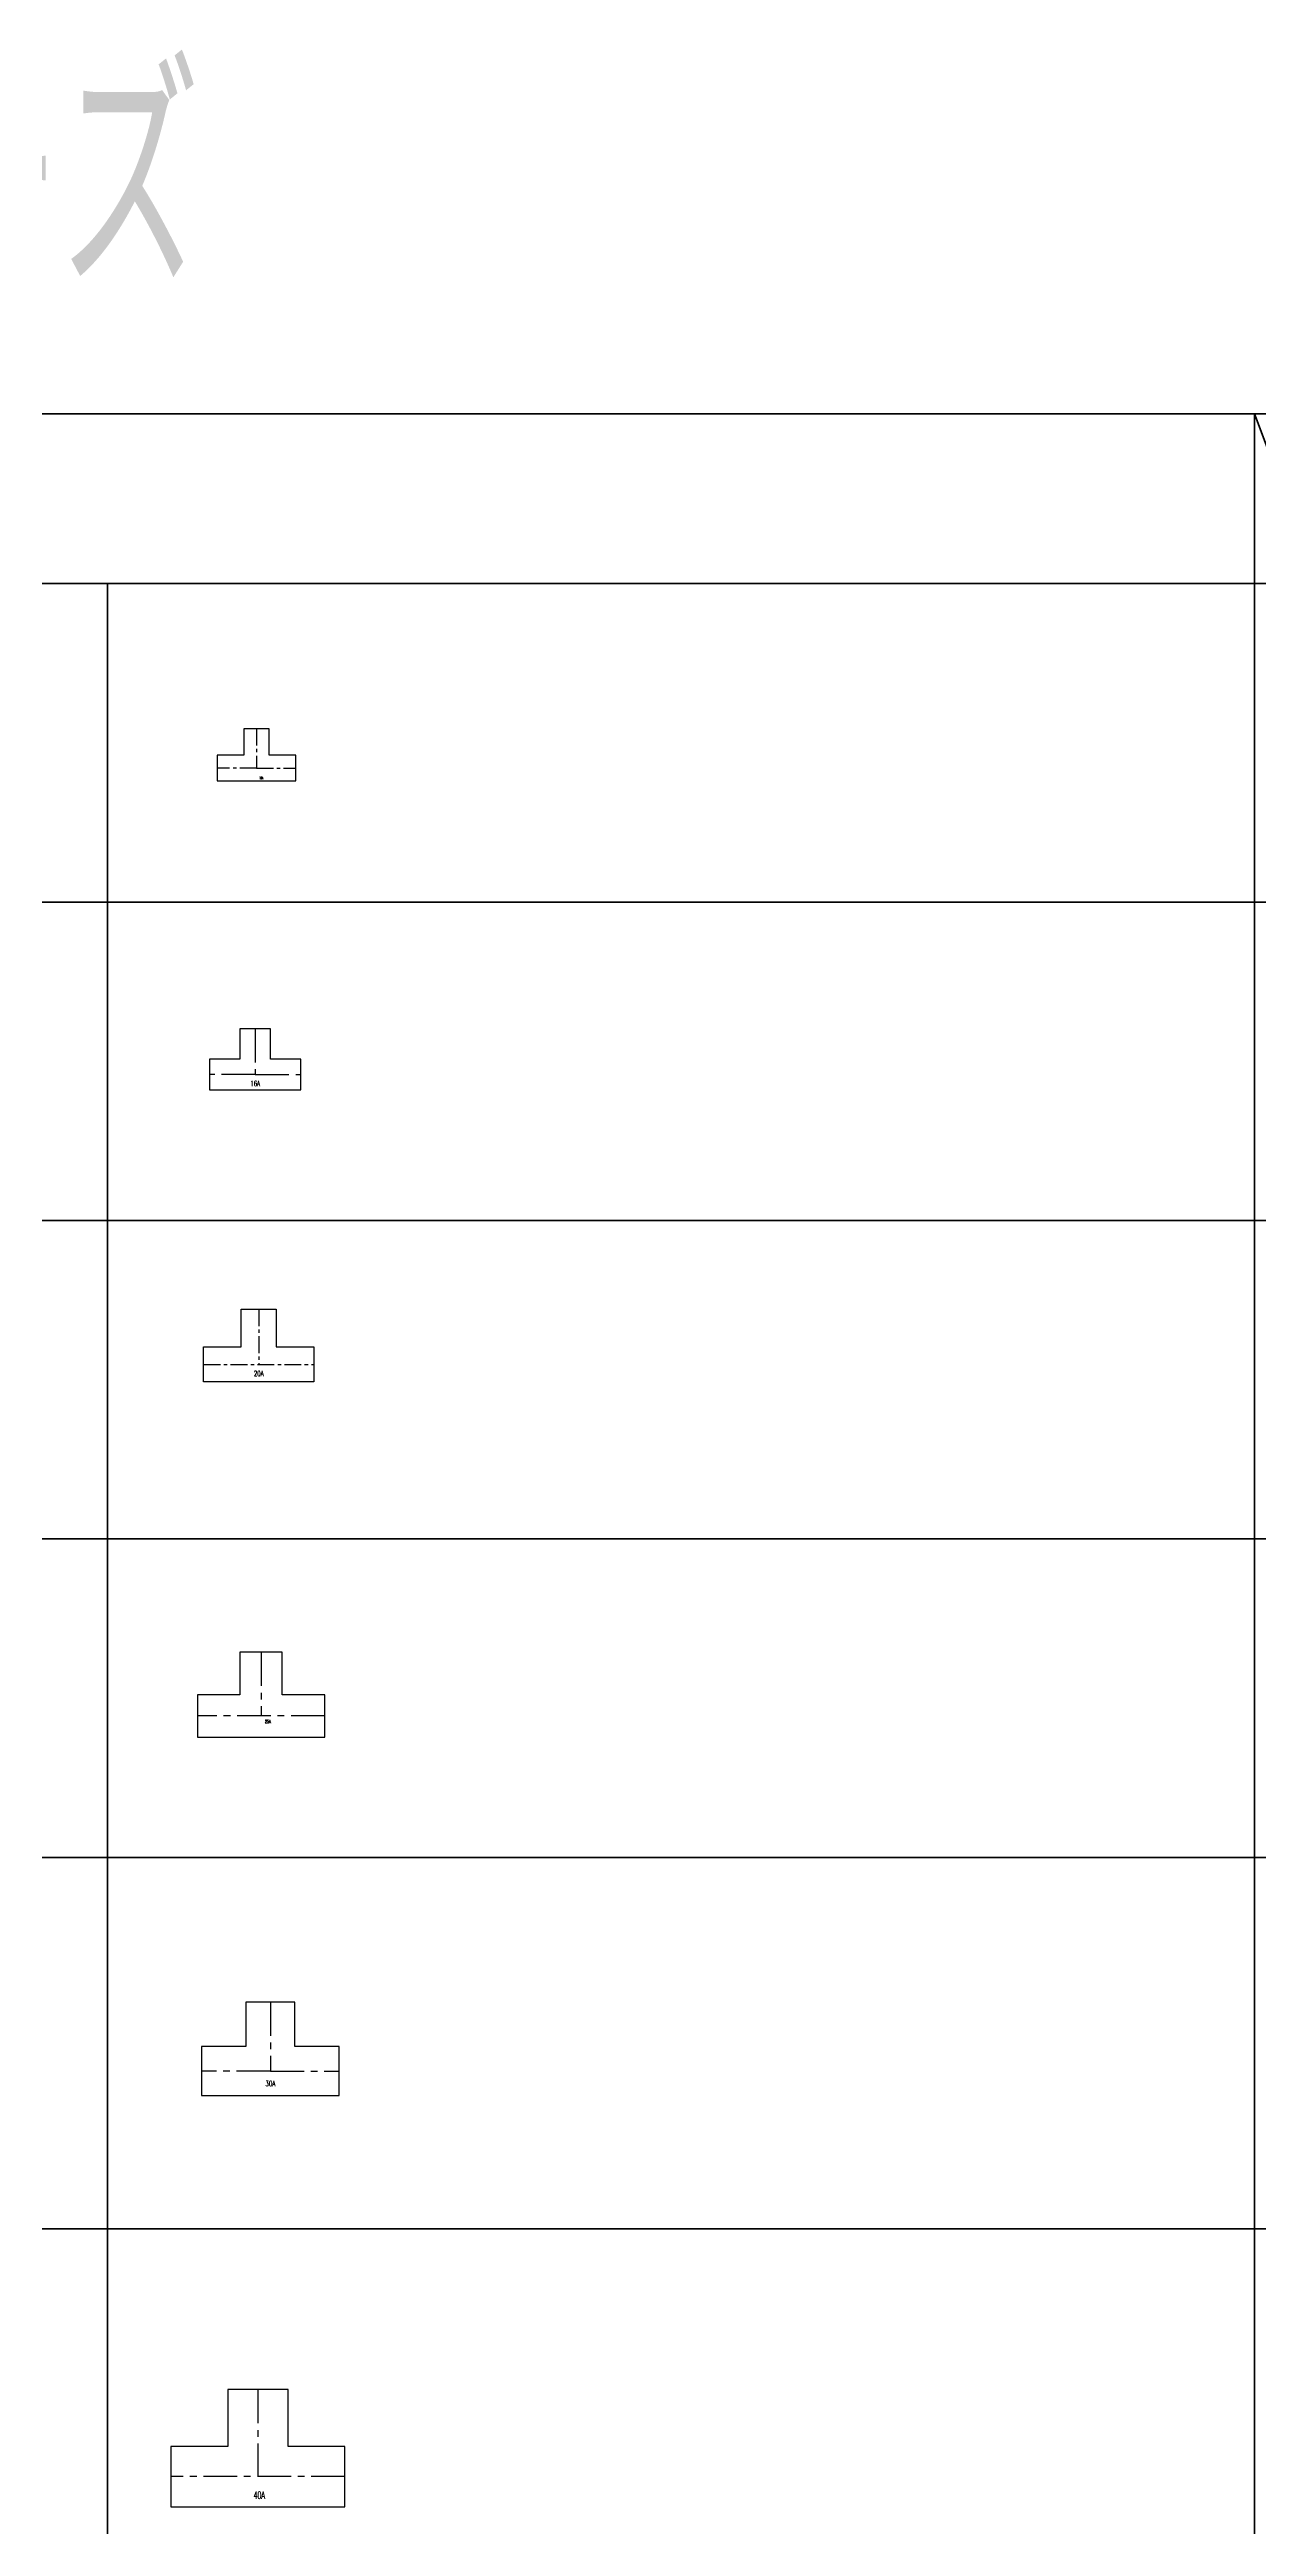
# Model space of a CAD drawing. Header units: millimetres. Extents: x 1711 to 90196, y -23291 to 8516.
# Drawn here: x 23093 to 24233, y -383 to 1951 of the extents above; entities that cross this region are included whole.
import ezdxf

# ---------------------------------------------------------------- set-up
doc = ezdxf.new("R2010")
doc.units = ezdxf.units.MM
doc.linetypes.add('CENTER', pattern=[50.8, 31.75, -6.35, 6.35, -6.35])
doc.layers.add('line', color=153, linetype='Continuous', lineweight=50)
for name, color, linetype in [('TEXT', 7, 'Continuous'), ('配管-CVP', 4, 'Continuous'), ('＃配管（PVC)', 21, 'Continuous')]:
    doc.layers.add(name, color=color, linetype=linetype)
doc.styles.add('kpk', font='romans.shx', dxfattribs={"width": 0.7, "bigfont": 'extfont2.shx'})
doc.styles.get("Standard").update_dxf_attribs({"font": 'romans.shx', "bigfont": 'extfont.shx'})

# ---------------------------------------------------------------- blocks, each defined once
blk = doc.blocks.new('30A-T-正面')
at = {"layer": '＃配管（PVC)', "color": 2, "linetype": 'CENTER'}
blk.add_line((0, 0), (-65, 0), dxfattribs=at)
at = {"layer": '＃配管（PVC)', "color": 0, "linetype": 'ByBlock'}
blk.add_lwpolyline([(65, -23), (65, 23), (23, 23), (23, 65), (-23, 65), (-23, 23), (-65, 23), (-65, -23)], close=True, dxfattribs=at)
at = {"layer": 'Defpoints', "color": 6, "linetype": 'ByBlock', "insert": (0, -11.8), "char_height": 5, "attachment_point": 5, "style": 'kpk', "bg_fill": 3, "box_fill_scale": 1.2, "bg_fill_color": 256, "bg_fill_transparency": 0}
blk.add_mtext('{\\W0.6;30A}', dxfattribs=at)
at = {"layer": '＃配管（PVC)', "color": 2, "linetype": 'CENTER'}
for p, q in [((0, 65), (0, 0)), ((0, 0), (65, 0))]:
    blk.add_line(p, q, dxfattribs=at)
blk = doc.blocks.new('*U68')
at = {"color": 0}
blk.add_blockref('30A-T-正面', (0, 0), dxfattribs=at)
blk = doc.blocks.new('20A-T-正面')
at = {"layer": '＃配管（PVC)', "color": 0, "linetype": 'ByBlock'}
blk.add_lwpolyline([(-52, 16.5), (-16.5, 16.5), (-16.5, 52), (16.5, 52), (16.5, 16.5), (52, 16.5), (52, -16.5), (-52, -16.5)], close=True, dxfattribs=at)
at = {"layer": 'Defpoints', "color": 6, "linetype": 'ByBlock', "insert": (0, -8.5), "char_height": 5, "attachment_point": 5, "style": 'kpk', "bg_fill": 3, "box_fill_scale": 1.2, "bg_fill_color": 256, "bg_fill_transparency": 0}
blk.add_mtext('{\\W0.6;20A}', dxfattribs=at)
at = {"layer": '＃配管（PVC)', "color": 2, "linetype": 'CENTER', "ltscale": 0.5}
for p, q in [((0, 52), (0, 0)), ((-52, 0), (52, 0))]:
    blk.add_line(p, q, dxfattribs=at)
blk = doc.blocks.new('*U70')
at = {"color": 0}
blk.add_blockref('20A-T-正面', (0, 0), dxfattribs=at)
blk = doc.blocks.new('16A-T-正面')
at = {"layer": '＃配管（PVC)', "color": 2, "linetype": 'CENTER'}
blk.add_line((0, 0), (-43, 0), dxfattribs=at)
at = {"layer": '＃配管（PVC)', "color": 0, "linetype": 'ByBlock'}
blk.add_lwpolyline([(43, -14.5), (43, 14.5), (14.5, 14.5), (14.5, 43), (-14.5, 43), (-14.5, 14.5), (-43, 14.5), (-43, -14.5)], close=True, dxfattribs=at)
at = {"layer": 'Defpoints', "color": 6, "linetype": 'ByBlock', "insert": (0, -8.5), "char_height": 5, "attachment_point": 5, "style": 'kpk', "bg_fill": 3, "box_fill_scale": 1.2, "bg_fill_color": 256, "bg_fill_transparency": 0}
blk.add_mtext('{\\W0.6;16A}', dxfattribs=at)
at = {"layer": '＃配管（PVC)', "color": 2, "linetype": 'CENTER'}
for p, q in [((0, 43), (0, 0)), ((0, 0), (43, 0))]:
    blk.add_line(p, q, dxfattribs=at)
blk = doc.blocks.new('*U60')
at = {"color": 0}
blk.add_blockref('16A-T-正面', (0, 0), dxfattribs=at)
blk = doc.blocks.new('13A-T-正面')
at = {"layer": '＃配管（PVC)', "color": 2, "linetype": 'CENTER', "ltscale": 0.5}
blk.add_line((0, 0), (-37, 0), dxfattribs=at)
at = {"layer": '＃配管（PVC)', "color": 0, "linetype": 'ByBlock'}
blk.add_lwpolyline([(37, -12), (37, 12), (12, 12), (12, 37), (-12, 37), (-12, 12), (-37, 12), (-37, -12)], close=True, dxfattribs=at)
at = {"layer": 'Defpoints', "color": 6, "linetype": 'ByBlock', "insert": (4.4, -9.4), "char_height": 2, "attachment_point": 5, "style": 'kpk', "bg_fill": 3, "box_fill_scale": 1.2, "bg_fill_color": 256, "bg_fill_transparency": 0}
blk.add_mtext('{\\W0.6;13A}', dxfattribs=at)
at = {"layer": '＃配管（PVC)', "color": 2, "linetype": 'CENTER', "ltscale": 0.5}
for p, q in [((0, 37), (0, 0)), ((0, 0), (37, 0))]:
    blk.add_line(p, q, dxfattribs=at)
blk = doc.blocks.new('*U59')
at = {"color": 0}
blk.add_blockref('13A-T-正面', (0, 0), dxfattribs=at)
blk = doc.blocks.new('25A-T-正面')
at = {"layer": '＃配管（PVC)', "color": 2, "linetype": 'CENTER'}
blk.add_line((60, 0), (-60, 0), dxfattribs=at)
at = {"layer": '＃配管（PVC)', "color": 0, "linetype": 'ByBlock'}
blk.add_lwpolyline([(60, -20), (60, 20), (20, 20), (20, 60), (-20, 60), (-20, 20), (-60, 20), (-60, -20)], close=True, dxfattribs=at)
at = {"layer": 'Defpoints', "color": 6, "linetype": 'ByBlock', "insert": (6.5, -5.3), "char_height": 3, "attachment_point": 5, "style": 'kpk', "bg_fill": 3, "box_fill_scale": 1.2, "bg_fill_color": 256, "bg_fill_transparency": 0}
blk.add_mtext('{\\W0.6;25A}', dxfattribs=at)
at = {"layer": '＃配管（PVC)', "color": 2, "linetype": 'CENTER'}
blk.add_line((0, 60), (0, 0), dxfattribs=at)
blk = doc.blocks.new('*U69')
at = {"color": 0}
blk.add_blockref('25A-T-正面', (0, 0), dxfattribs=at)
blk = doc.blocks.new('40A-T-正面')
at = {"layer": '＃配管（PVC)', "color": 2, "linetype": 'CENTER'}
for p, q in [((0, 82), (0, 0)), ((82, 0), (-82, 0))]:
    blk.add_line(p, q, dxfattribs=at)
at = {"layer": '＃配管（PVC)', "color": 0, "linetype": 'ByBlock'}
blk.add_lwpolyline([(82, -28.5), (82, 28.5), (28.5, 28.5), (28.5, 82), (-28.5, 82), (-28.5, 28.5), (-82, 28.5), (-82, -28.5)], close=True, dxfattribs=at)
at = {"layer": 'Defpoints', "color": 6, "linetype": 'ByBlock', "insert": (1.2, -17.4), "char_height": 7, "attachment_point": 5, "style": 'kpk', "bg_fill": 3, "box_fill_scale": 1.2, "bg_fill_color": 256, "bg_fill_transparency": 0}
blk.add_mtext('{\\W0.6;40A}', dxfattribs=at)
blk = doc.blocks.new('40A-T')
at = {"color": 0}
blk.add_blockref('40A-T-正面', (0, 0), dxfattribs=at)
blk = doc.blocks.new('A$C6aa1e4fd')
at = {"layer": 'line'}
for p, q in [((60, 0), (17081.2, 0)), ((2611.7, -8135.9), (2611.7, 0)), ((2611.7, 0), (2671.7, -160)), ((60, -160), (17081.2, -160)), ((60, -460), (17081.2, -460)), ((60, -760), (17081.2, -760)), ((60, -1060), (17081.2, -1060)), ((60, -1360), (17081.2, -1360)), ((60, -1710), (17081.2, -1710))]:
    blk.add_line(p, q, dxfattribs=at)
for points in [[(2611.7, -160), (1531, -160), (1531, -460), (2611.7, -460)], [(2611.7, -460), (1531, -460), (1531, -760), (2611.7, -760)], [(2611.7, -760), (1531, -760), (1531, -1060), (2611.7, -1060)], [(2611.7, -1060), (1531, -1060), (1531, -1360), (2611.7, -1360)], [(2611.7, -1360), (1531, -1360), (1531, -1710), (2611.7, -1710)], [(2611.7, -1710), (1531, -1710), (1531, -2110), (2611.7, -2110)]]:
    blk.add_lwpolyline(points, close=True, dxfattribs=at)

msp = doc.modelspace()

# ---------------------------------------------------------------- block references
at = {"layer": '配管-CVP'}
for name, p in [('*U59', (23288.5866, 1273.8839)), ('*U60', (23287.3471, 985.2206)), ('*U70', (23290.6088, 712.0069)), ('*U69', (23292.7627, 380.8162)), ('*U68', (23301.5382, 46.2845)), ('40A-T', (23289.8894, -335.8713))]:
    msp.add_blockref(name, p, dxfattribs=at)

# ---------------------------------------------------------------- texts
at = {"layer": 'TEXT', "color": 6, "insert": (22905.3602, 1827.5677), "char_height": 200, "attachment_point": 5}
msp.add_mtext('{\\W0.6;同径チーズ}', dxfattribs=at)

# ---------------------------------------------------------------- next in the draw order: block references
at = {"layer": 'line', "linetype": 'ByBlock'}
msp.add_blockref('A$C6aa1e4fd', (21617.1739, 1607.5677), dxfattribs=at)

doc.saveas('drawing.dxf')
